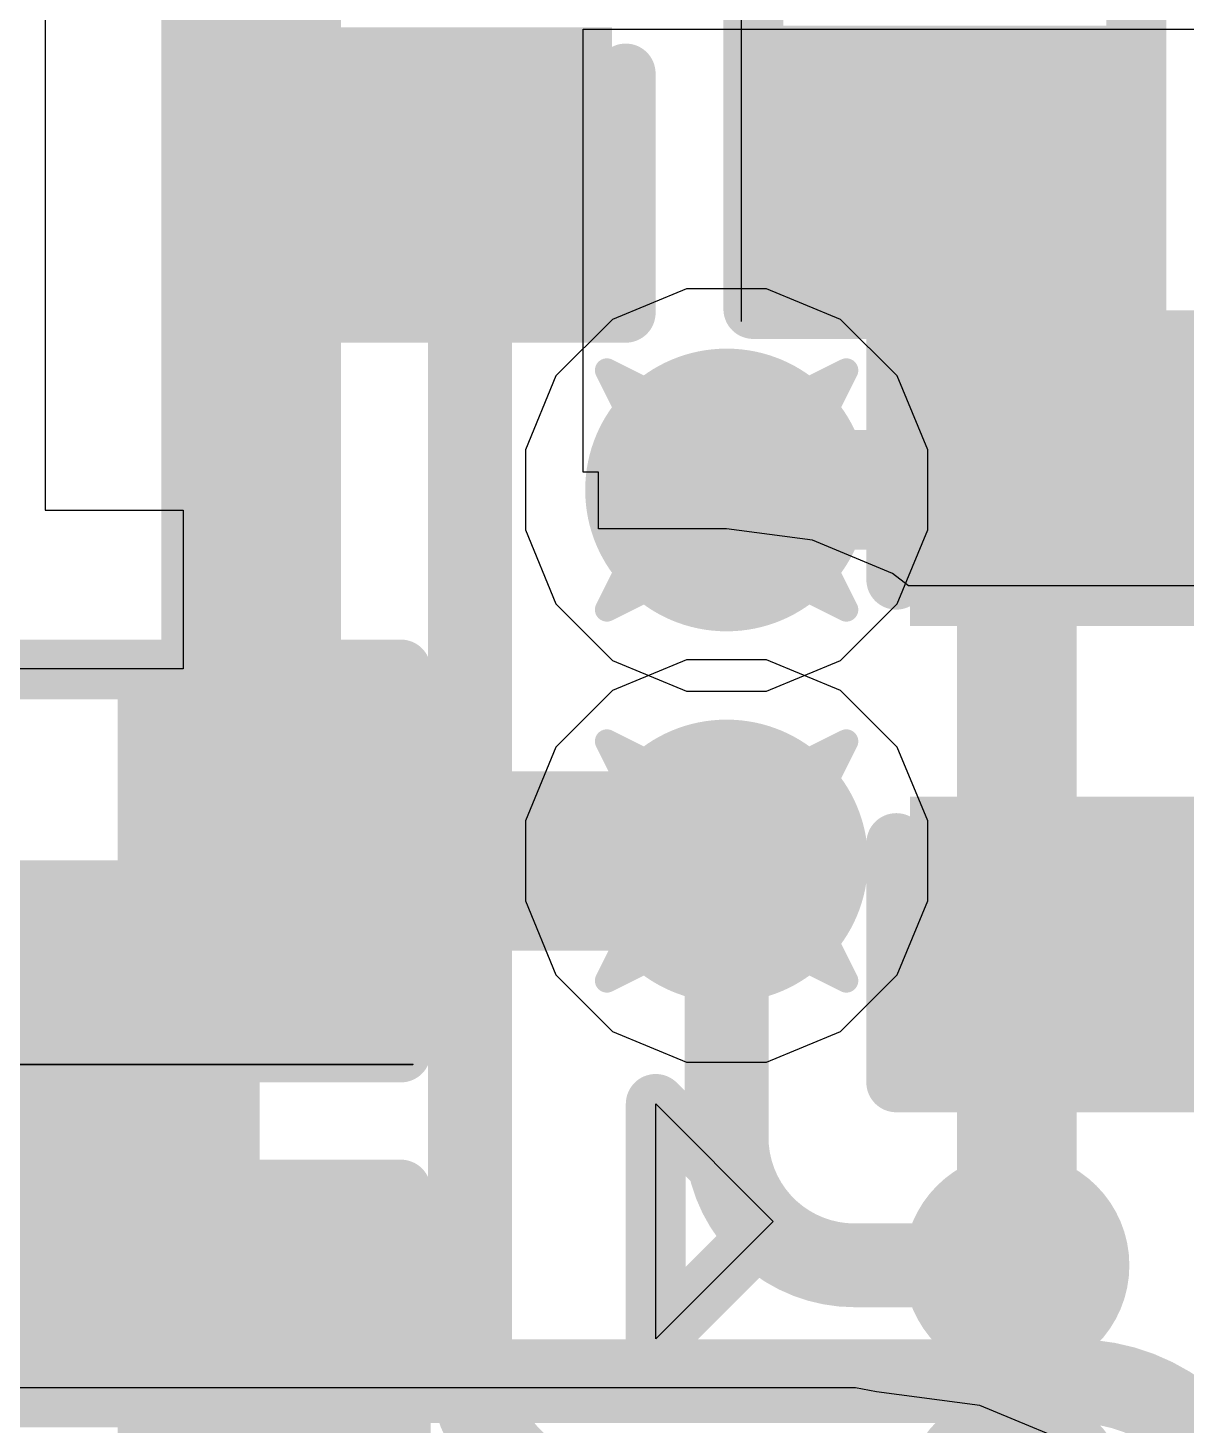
# Model space of a CAD drawing. Header units: inches. Extents: x -2 to 5376, y -4 to 5426.
# Drawn here: x 118.239 to 120.696, y 41.581 to 44.547 of the extents above; entities that cross this region are included whole.
import ezdxf

# ---------------------------------------------------------------- set-up
doc = ezdxf.new("R2010")
doc.units = ezdxf.units.IN
for name, color, linetype in [('Bottom Layer', 5, 'Continuous'), ('Bottom Overlay', 54, 'Continuous'), ('Bottom Paste', 16, 'Continuous'), ('Bottom Solder', 6, 'Continuous'), ('Drill Drawing', 1, 'Continuous'), ('Layer 1', 16, 'Continuous'), ('Layer 2', 76, 'Continuous'), ('Top Layer', 1, 'Continuous'), ('Top Overlay', 2, 'Continuous'), ('Top Paste', 8, 'Continuous'), ('Top Solder', 216, 'Continuous'), ('Via Holes', 16, 'Continuous')]:
    doc.layers.add(name, color=color, linetype=linetype)

# ---------------------------------------------------------------- blocks, each defined once
blk = doc.blocks.new('SMD3215_2P_131')
at = {"layer": 'Top Layer'}
blk.add_hatch(color=1, dxfattribs=at).paths.add_polyline_path([(-1.75, 0.9), (-0.75, 0.9), (-0.75, -0.9), (-1.75, -0.9)])
at = {"layer": 'Top Paste'}
blk.add_hatch(color=8, dxfattribs=at).paths.add_polyline_path([(-1.75, 0.9), (-0.75, 0.9), (-0.75, -0.9), (-1.75, -0.9)])
at = {"layer": 'Top Solder'}
blk.add_hatch(color=216, dxfattribs=at).paths.add_polyline_path([(-1.8516, 1.0016), (-0.6484, 1.0016), (-0.6484, -1.0016), (-1.8516, -1.0016)])
blk = doc.blocks.new('AQFN_73_EP_7_7__144')
at = {"layer": 'Top Layer'}
h = blk.add_hatch(color=1, dxfattribs=at)
edge = h.paths.add_edge_path()
edge.add_arc((-3.25, 2.75), 0.1375, 0, 360)
at = {"layer": 'Top Paste'}
h = blk.add_hatch(color=8, dxfattribs=at)
edge = h.paths.add_edge_path()
edge.add_arc((-3.25, 2.75), 0.1375, 0, 360)
at = {"layer": 'Top Solder'}
h = blk.add_hatch(color=216, dxfattribs=at)
edge = h.paths.add_edge_path()
edge.add_arc((-3.25, 2.75), 0.2391, 0, 360)
h = blk.add_hatch(color=216, dxfattribs=at)
edge = h.paths.add_edge_path()
edge.add_arc((-3.25, 2.25), 0.2391, 0, 360)
at = {"layer": 'Top Overlay'}
for points in [[(-3.5, 3.5, 0.127, 0.127, 0), (-1.95, 3.5, 0.127, 0.127, 0)], [(-3.5, 3.15, 0.127, 0.127, 0), (-3.5, 3.5, 0.127, 0.127, 0)], [(-4.0159, 3.0926, 0.127, 0.127, 0), (-3.7664, 2.8432, 0.127, 0.127, 0)], [(-4.0159, 2.5937, 0.127, 0.127, 0), (-4.0159, 3.0926, 0.127, 0.127, 0)], [(-4.0159, 2.5937, 0.127, 0.127, 0), (-3.7664, 2.8432, 0.127, 0.127, 0)]]:
    blk.add_lwpolyline(points, format="xyseb", dxfattribs=at)
for points in [[(-3.5318, 3.5, 0.0635, 0.0635, 1), (-3.4683, 3.5, 0.0635, 0.0635, 1)], [(-3.5318, 3.5, 0.0635, 0.0635, 1), (-3.4683, 3.5, 0.0635, 0.0635, 1)], [(-3.5318, 3.15, 0.0635, 0.0635, 1), (-3.4683, 3.15, 0.0635, 0.0635, 1)], [(-4.0476, 3.0926, 0.0635, 0.0635, 1), (-3.9841, 3.0926, 0.0635, 0.0635, 1)], [(-4.0476, 3.0926, 0.0635, 0.0635, 1), (-3.9841, 3.0926, 0.0635, 0.0635, 1)], [(-3.7982, 2.8432, 0.0635, 0.0635, 1), (-3.7347, 2.8432, 0.0635, 0.0635, 1)], [(-3.7982, 2.8432, 0.0635, 0.0635, 1), (-3.7347, 2.8432, 0.0635, 0.0635, 1)], [(-4.0476, 2.5937, 0.0635, 0.0635, 1), (-3.9841, 2.5937, 0.0635, 0.0635, 1)], [(-4.0476, 2.5937, 0.0635, 0.0635, 1), (-3.9841, 2.5937, 0.0635, 0.0635, 1)]]:
    blk.add_lwpolyline(points, format="xyseb", close=True, dxfattribs=at)
blk = doc.blocks.new('R___0402_B_174')
at = {"layer": 'Bottom Layer'}
for points in [[(-0.2413, 0.3175), (-0.2413, -0.3175), (-0.6985, -0.3175), (-0.6985, 0.3175)], [(0.6985, 0.3175), (0.6985, -0.3175), (0.2413, -0.3175), (0.2413, 0.3175)]]:
    blk.add_hatch(color=5, dxfattribs=at).paths.add_polyline_path(points)
at = {"layer": 'Bottom Paste'}
for points in [[(-0.2413, 0.3175), (-0.2413, -0.3175), (-0.6985, -0.3175), (-0.6985, 0.3175)], [(0.6985, 0.3175), (0.6985, -0.3175), (0.2413, -0.3175), (0.2413, 0.3175)]]:
    blk.add_hatch(color=16, dxfattribs=at).paths.add_polyline_path(points)
at = {"layer": 'Bottom Solder'}
for points in [[(-0.1863, 0.3725), (-0.1863, -0.3725), (-0.7535, -0.3725), (-0.7535, 0.3725)], [(0.7535, 0.3725), (0.7535, -0.3725), (0.1863, -0.3725), (0.1863, 0.3725)]]:
    blk.add_hatch(color=6, dxfattribs=at).paths.add_polyline_path(points)
at = {"layer": 'Bottom Overlay'}
for points in [[(-0.7874, 0.4064, 0.127, 0.127, 0), (-0.7874, -0.4064, 0.127, 0.127, 0)], [(0.7874, 0.4064, 0.127, 0.127, 0), (-0.7874, 0.4064, 0.127, 0.127, 0)], [(0.7874, 0.4064, 0.127, 0.127, 0), (0.7874, -0.4064, 0.127, 0.127, 0)], [(0.8128, 0.4318, 0.00323, 0.00323, 0), (-0.8128, 0.4318, 0.00323, 0.00323, 0)], [(0.7874, -0.4064, 0.127, 0.127, 0), (-0.7874, -0.4064, 0.127, 0.127, 0)]]:
    blk.add_lwpolyline(points, format="xyseb", dxfattribs=at)
for points in [[(-0.8191, 0.4064, 0.0635, 0.0635, 1), (-0.7556, 0.4064, 0.0635, 0.0635, 1)], [(-0.8191, 0.4064, 0.0635, 0.0635, 1), (-0.7556, 0.4064, 0.0635, 0.0635, 1)], [(0.7556, 0.4064, 0.0635, 0.0635, 1), (0.8191, 0.4064, 0.0635, 0.0635, 1)], [(0.7556, 0.4064, 0.0635, 0.0635, 1), (0.8191, 0.4064, 0.0635, 0.0635, 1)], [(-0.8136, 0.4318, 0.00161, 0.00161, 1), (-0.812, 0.4318, 0.00161, 0.00161, 1)], [(0.812, 0.4318, 0.00161, 0.00161, 1), (0.8136, 0.4318, 0.00161, 0.00161, 1)], [(-0.8191, -0.4064, 0.0635, 0.0635, 1), (-0.7556, -0.4064, 0.0635, 0.0635, 1)], [(-0.8191, -0.4064, 0.0635, 0.0635, 1), (-0.7556, -0.4064, 0.0635, 0.0635, 1)], [(0.7556, -0.4064, 0.0635, 0.0635, 1), (0.8191, -0.4064, 0.0635, 0.0635, 1)], [(0.7556, -0.4064, 0.0635, 0.0635, 1), (0.8191, -0.4064, 0.0635, 0.0635, 1)]]:
    blk.add_lwpolyline(points, format="xyseb", close=True, dxfattribs=at)
blk = doc.blocks.new('R___0402_B_184')
at = {"layer": 'Bottom Layer'}
for points in [[(-0.2413, 0.3175), (-0.2413, -0.3175), (-0.6985, -0.3175), (-0.6985, 0.3175)], [(0.6985, 0.3175), (0.6985, -0.3175), (0.2413, -0.3175), (0.2413, 0.3175)]]:
    blk.add_hatch(color=5, dxfattribs=at).paths.add_polyline_path(points)
at = {"layer": 'Bottom Paste'}
for points in [[(-0.2413, 0.3175), (-0.2413, -0.3175), (-0.6985, -0.3175), (-0.6985, 0.3175)], [(0.6985, 0.3175), (0.6985, -0.3175), (0.2413, -0.3175), (0.2413, 0.3175)]]:
    blk.add_hatch(color=16, dxfattribs=at).paths.add_polyline_path(points)
at = {"layer": 'Bottom Solder'}
for points in [[(-0.1863, 0.3725), (-0.1863, -0.3725), (-0.7535, -0.3725), (-0.7535, 0.3725)], [(0.7535, 0.3725), (0.7535, -0.3725), (0.1863, -0.3725), (0.1863, 0.3725)]]:
    blk.add_hatch(color=6, dxfattribs=at).paths.add_polyline_path(points)
at = {"layer": 'Bottom Overlay'}
for points in [[(0.7874, 0.4064, 0.127, 0.127, 0), (-0.7874, 0.4064, 0.127, 0.127, 0)], [(-0.7874, 0.4064, 0.127, 0.127, 0), (-0.7874, -0.4064, 0.127, 0.127, 0)], [(0.7874, 0.4064, 0.127, 0.127, 0), (0.7874, -0.4064, 0.127, 0.127, 0)], [(0.8128, 0.4318, 0.00323, 0.00323, 0), (-0.8128, 0.4318, 0.00323, 0.00323, 0)], [(0.7874, -0.4064, 0.127, 0.127, 0), (-0.7874, -0.4064, 0.127, 0.127, 0)]]:
    blk.add_lwpolyline(points, format="xyseb", dxfattribs=at)
for points in [[(-0.8191, 0.4064, 0.0635, 0.0635, 1), (-0.7556, 0.4064, 0.0635, 0.0635, 1)], [(-0.8191, 0.4064, 0.0635, 0.0635, 1), (-0.7556, 0.4064, 0.0635, 0.0635, 1)], [(0.7556, 0.4064, 0.0635, 0.0635, 1), (0.8191, 0.4064, 0.0635, 0.0635, 1)], [(0.7556, 0.4064, 0.0635, 0.0635, 1), (0.8191, 0.4064, 0.0635, 0.0635, 1)], [(-0.8136, 0.4318, 0.00161, 0.00161, 1), (-0.812, 0.4318, 0.00161, 0.00161, 1)], [(0.812, 0.4318, 0.00161, 0.00161, 1), (0.8136, 0.4318, 0.00161, 0.00161, 1)], [(-0.8191, -0.4064, 0.0635, 0.0635, 1), (-0.7556, -0.4064, 0.0635, 0.0635, 1)], [(-0.8191, -0.4064, 0.0635, 0.0635, 1), (-0.7556, -0.4064, 0.0635, 0.0635, 1)], [(0.7556, -0.4064, 0.0635, 0.0635, 1), (0.8191, -0.4064, 0.0635, 0.0635, 1)], [(0.7556, -0.4064, 0.0635, 0.0635, 1), (0.8191, -0.4064, 0.0635, 0.0635, 1)]]:
    blk.add_lwpolyline(points, format="xyseb", close=True, dxfattribs=at)
blk = doc.blocks.new('R___0402_186')
at = {"layer": 'Top Layer'}
for points in [[(-0.6985, -0.3175), (-0.6985, 0.3175), (-0.2413, 0.3175), (-0.2413, -0.3175)], [(0.2413, -0.3175), (0.2413, 0.3175), (0.6985, 0.3175), (0.6985, -0.3175)]]:
    blk.add_hatch(color=1, dxfattribs=at).paths.add_polyline_path(points)
at = {"layer": 'Top Paste'}
for points in [[(-0.6985, -0.3175), (-0.6985, 0.3175), (-0.2413, 0.3175), (-0.2413, -0.3175)], [(0.2413, -0.3175), (0.2413, 0.3175), (0.6985, 0.3175), (0.6985, -0.3175)]]:
    blk.add_hatch(color=8, dxfattribs=at).paths.add_polyline_path(points)
at = {"layer": 'Top Solder'}
for points in [[(-0.7535, -0.3725), (-0.7535, 0.3725), (-0.1863, 0.3725), (-0.1863, -0.3725)], [(0.1863, -0.3725), (0.1863, 0.3725), (0.7535, 0.3725), (0.7535, -0.3725)]]:
    blk.add_hatch(color=216, dxfattribs=at).paths.add_polyline_path(points)
at = {"layer": 'Top Overlay'}
for points in [[(-0.7874, -0.4064, 0.127, 0.127, 0), (-0.7874, 0.4064, 0.127, 0.127, 0)], [(0.7874, 0.4064, 0.127, 0.127, 0), (-0.7874, 0.4064, 0.127, 0.127, 0)], [(0.7874, -0.4064, 0.127, 0.127, 0), (0.7874, 0.4064, 0.127, 0.127, 0)], [(0.7874, -0.4064, 0.127, 0.127, 0), (-0.7874, -0.4064, 0.127, 0.127, 0)], [(0.8128, -0.4318, 0.00323, 0.00323, 0), (-0.8128, -0.4318, 0.00323, 0.00323, 0)]]:
    blk.add_lwpolyline(points, format="xyseb", dxfattribs=at)
for points in [[(-0.8191, 0.4064, 0.0635, 0.0635, 1), (-0.7556, 0.4064, 0.0635, 0.0635, 1)], [(-0.8191, 0.4064, 0.0635, 0.0635, 1), (-0.7556, 0.4064, 0.0635, 0.0635, 1)], [(0.7556, 0.4064, 0.0635, 0.0635, 1), (0.8191, 0.4064, 0.0635, 0.0635, 1)], [(0.7556, 0.4064, 0.0635, 0.0635, 1), (0.8191, 0.4064, 0.0635, 0.0635, 1)], [(-0.8191, -0.4064, 0.0635, 0.0635, 1), (-0.7556, -0.4064, 0.0635, 0.0635, 1)], [(-0.8191, -0.4064, 0.0635, 0.0635, 1), (-0.7556, -0.4064, 0.0635, 0.0635, 1)], [(0.7556, -0.4064, 0.0635, 0.0635, 1), (0.8191, -0.4064, 0.0635, 0.0635, 1)], [(0.7556, -0.4064, 0.0635, 0.0635, 1), (0.8191, -0.4064, 0.0635, 0.0635, 1)], [(-0.8136, -0.4318, 0.00161, 0.00161, 1), (-0.812, -0.4318, 0.00161, 0.00161, 1)], [(0.812, -0.4318, 0.00161, 0.00161, 1), (0.8136, -0.4318, 0.00161, 0.00161, 1)]]:
    blk.add_lwpolyline(points, format="xyseb", close=True, dxfattribs=at)
blk = doc.blocks.new('C___0402_305')
at = {"layer": 'Top Layer'}
for points in [[(-0.6985, -0.3175), (-0.6985, 0.3175), (-0.2413, 0.3175), (-0.2413, -0.3175)], [(0.2413, -0.3175), (0.2413, 0.3175), (0.6985, 0.3175), (0.6985, -0.3175)]]:
    blk.add_hatch(color=1, dxfattribs=at).paths.add_polyline_path(points)
at = {"layer": 'Top Paste'}
for points in [[(-0.6985, -0.3175), (-0.6985, 0.3175), (-0.2413, 0.3175), (-0.2413, -0.3175)], [(0.2413, -0.3175), (0.2413, 0.3175), (0.6985, 0.3175), (0.6985, -0.3175)]]:
    blk.add_hatch(color=8, dxfattribs=at).paths.add_polyline_path(points)
at = {"layer": 'Top Solder'}
for points in [[(-0.7585, -0.3775), (-0.7585, 0.3775), (-0.1813, 0.3775), (-0.1813, -0.3775)], [(0.1813, -0.3775), (0.1813, 0.3775), (0.7585, 0.3775), (0.7585, -0.3775)]]:
    blk.add_hatch(color=216, dxfattribs=at).paths.add_polyline_path(points)
at = {"layer": 'Top Overlay'}
for points in [[(-0.7874, 0.4064, 0.127, 0.127, 0), (-0.2794, 0.4064, 0.127, 0.127, 0)], [(-0.7874, -0.4064, 0.127, 0.127, 0), (-0.7874, 0.4064, 0.127, 0.127, 0)], [(0.7874, 0.4064, 0.127, 0.127, 0), (0.2794, 0.4064, 0.127, 0.127, 0)], [(0.7874, -0.4064, 0.127, 0.127, 0), (0.7874, 0.4064, 0.127, 0.127, 0)], [(-0.2794, -0.4064, 0.127, 0.127, 0), (-0.7874, -0.4064, 0.127, 0.127, 0)], [(0.7874, -0.4064, 0.127, 0.127, 0), (0.2794, -0.4064, 0.127, 0.127, 0)]]:
    blk.add_lwpolyline(points, format="xyseb", dxfattribs=at)
for points in [[(-0.8191, 0.4064, 0.0635, 0.0635, 1), (-0.7556, 0.4064, 0.0635, 0.0635, 1)], [(-0.8191, 0.4064, 0.0635, 0.0635, 1), (-0.7556, 0.4064, 0.0635, 0.0635, 1)], [(-0.3112, 0.4064, 0.0635, 0.0635, 1), (-0.2477, 0.4064, 0.0635, 0.0635, 1)], [(0.2477, 0.4064, 0.0635, 0.0635, 1), (0.3111, 0.4064, 0.0635, 0.0635, 1)], [(0.7556, 0.4064, 0.0635, 0.0635, 1), (0.8191, 0.4064, 0.0635, 0.0635, 1)], [(0.7556, 0.4064, 0.0635, 0.0635, 1), (0.8191, 0.4064, 0.0635, 0.0635, 1)], [(-0.8191, -0.4064, 0.0635, 0.0635, 1), (-0.7556, -0.4064, 0.0635, 0.0635, 1)], [(-0.8191, -0.4064, 0.0635, 0.0635, 1), (-0.7556, -0.4064, 0.0635, 0.0635, 1)], [(-0.3112, -0.4064, 0.0635, 0.0635, 1), (-0.2477, -0.4064, 0.0635, 0.0635, 1)], [(0.2477, -0.4064, 0.0635, 0.0635, 1), (0.3111, -0.4064, 0.0635, 0.0635, 1)], [(0.7556, -0.4064, 0.0635, 0.0635, 1), (0.8191, -0.4064, 0.0635, 0.0635, 1)], [(0.7556, -0.4064, 0.0635, 0.0635, 1), (0.8191, -0.4064, 0.0635, 0.0635, 1)]]:
    blk.add_lwpolyline(points, format="xyseb", close=True, dxfattribs=at)
blk = doc.blocks.new('C___0402_B_312')
at = {"layer": 'Bottom Layer'}
for points in [[(-0.2413, 0.3175), (-0.2413, -0.3175), (-0.6985, -0.3175), (-0.6985, 0.3175)], [(0.6985, 0.3175), (0.6985, -0.3175), (0.2413, -0.3175), (0.2413, 0.3175)]]:
    blk.add_hatch(color=5, dxfattribs=at).paths.add_polyline_path(points)
at = {"layer": 'Bottom Paste'}
for points in [[(-0.2413, 0.3175), (-0.2413, -0.3175), (-0.6985, -0.3175), (-0.6985, 0.3175)], [(0.6985, 0.3175), (0.6985, -0.3175), (0.2413, -0.3175), (0.2413, 0.3175)]]:
    blk.add_hatch(color=16, dxfattribs=at).paths.add_polyline_path(points)
at = {"layer": 'Bottom Solder'}
for points in [[(-0.1813, 0.3775), (-0.1813, -0.3775), (-0.7585, -0.3775), (-0.7585, 0.3775)], [(0.7585, 0.3775), (0.7585, -0.3775), (0.1813, -0.3775), (0.1813, 0.3775)]]:
    blk.add_hatch(color=6, dxfattribs=at).paths.add_polyline_path(points)
at = {"layer": 'Bottom Overlay'}
for points in [[(-0.2794, 0.4064, 0.127, 0.127, 0), (-0.7874, 0.4064, 0.127, 0.127, 0)], [(-0.7874, -0.4064, 0.127, 0.127, 0), (-0.7874, 0.4064, 0.127, 0.127, 0)], [(0.7874, 0.4064, 0.127, 0.127, 0), (0.2794, 0.4064, 0.127, 0.127, 0)], [(0.7874, -0.4064, 0.127, 0.127, 0), (0.7874, 0.4064, 0.127, 0.127, 0)], [(-0.2794, -0.4064, 0.127, 0.127, 0), (-0.7874, -0.4064, 0.127, 0.127, 0)], [(0.7874, -0.4064, 0.127, 0.127, 0), (0.2794, -0.4064, 0.127, 0.127, 0)]]:
    blk.add_lwpolyline(points, format="xyseb", dxfattribs=at)
for points in [[(-0.8191, 0.4064, 0.0635, 0.0635, 1), (-0.7556, 0.4064, 0.0635, 0.0635, 1)], [(-0.8191, 0.4064, 0.0635, 0.0635, 1), (-0.7556, 0.4064, 0.0635, 0.0635, 1)], [(-0.3111, 0.4064, 0.0635, 0.0635, 1), (-0.2477, 0.4064, 0.0635, 0.0635, 1)], [(0.2477, 0.4064, 0.0635, 0.0635, 1), (0.3111, 0.4064, 0.0635, 0.0635, 1)], [(0.7556, 0.4064, 0.0635, 0.0635, 1), (0.8191, 0.4064, 0.0635, 0.0635, 1)], [(0.7556, 0.4064, 0.0635, 0.0635, 1), (0.8191, 0.4064, 0.0635, 0.0635, 1)], [(-0.8191, -0.4064, 0.0635, 0.0635, 1), (-0.7556, -0.4064, 0.0635, 0.0635, 1)], [(-0.8191, -0.4064, 0.0635, 0.0635, 1), (-0.7556, -0.4064, 0.0635, 0.0635, 1)], [(-0.3111, -0.4064, 0.0635, 0.0635, 1), (-0.2477, -0.4064, 0.0635, 0.0635, 1)], [(0.2477, -0.4064, 0.0635, 0.0635, 1), (0.3111, -0.4064, 0.0635, 0.0635, 1)], [(0.7556, -0.4064, 0.0635, 0.0635, 1), (0.8191, -0.4064, 0.0635, 0.0635, 1)], [(0.7556, -0.4064, 0.0635, 0.0635, 1), (0.8191, -0.4064, 0.0635, 0.0635, 1)]]:
    blk.add_lwpolyline(points, format="xyseb", close=True, dxfattribs=at)

msp = doc.modelspace()

# ---------------------------------------------------------------- hatches: boundary and pattern name
at = {"layer": 'Bottom Layer'}
h = msp.add_hatch(color=5, dxfattribs=at)
edge = h.paths.add_edge_path()
edge.add_arc((119.7211, 43.566), 0.3, 0, 360)
h = msp.add_hatch(color=5, dxfattribs=at)
edge = h.paths.add_edge_path()
edge.add_arc((119.7211, 42.7786), 0.3, 0, 360)
at = {"layer": 'Layer 1'}
h = msp.add_hatch(color=16, dxfattribs=at)
edge = h.paths.add_edge_path()
edge.add_arc((119.7211, 43.566), 0.3, 0, 360)
h = msp.add_hatch(color=16, dxfattribs=at)
edge = h.paths.add_edge_path()
edge.add_arc((119.7211, 42.7786), 0.3, 0, 360)
at = {"layer": 'Layer 2'}
h = msp.add_hatch(color=76, dxfattribs=at)
edge = h.paths.add_edge_path()
edge.add_arc((119.7211, 43.566), 0.3, 0, 360)
h = msp.add_hatch(color=76, dxfattribs=at)
edge = h.paths.add_edge_path()
edge.add_arc((119.7211, 42.7786), 0.3, 0, 360)
at = {"layer": 'Top Layer'}
h = msp.add_hatch(color=1, dxfattribs=at)
edge = h.paths.add_edge_path()
edge.add_arc((119.7211, 43.566), 0.3, 0, 360)
h = msp.add_hatch(color=1, dxfattribs=at)
edge = h.paths.add_edge_path()
edge.add_arc((119.7211, 42.7786), 0.3, 0, 360)
at = {"layer": 'Via Holes'}
h = msp.add_hatch(color=7, dxfattribs=at)
edge = h.paths.add_edge_path()
edge.add_arc((119.7211, 43.566), 0.15, 0, 360)
h = msp.add_hatch(color=7, dxfattribs=at)
edge = h.paths.add_edge_path()
edge.add_arc((119.7211, 42.7786), 0.15, 0, 360)

# ---------------------------------------------------------------- linework, layer by layer
at = {"layer": 'Bottom Layer'}
for p, q in [((119.417, 43.6041), (119.417, 44.5437)), ((119.417, 44.5437), (126.3032, 44.5437)), ((119.4491, 43.6041), (119.417, 43.6041)), ((119.4491, 43.4832), (119.4491, 43.6041)), ((119.7211, 43.4832), (119.4491, 43.4832)), ((119.9034, 43.4592), (119.7211, 43.4832)), ((120.0734, 43.3888), (119.9034, 43.4592)), ((120.1072, 43.3628), (120.0734, 43.3888)), ((121.313, 43.3628), (120.1072, 43.3628))]:
    msp.add_line(p, q, dxfattribs=at)
for points in [[(118.7125, 42.7786, 0.381, 0.381, 0), (118.7125, 44.74, 0.381, 0.381, 0)], [(119.7211, 43.566, 0.254, 0.254, 0), (120.4875, 43.566, 0.254, 0.254, 0)], [(120.4875, 43.5483, 0.254, 0.254, 0), (120.4875, 43.566, 0.254, 0.254, 0)], [(120.4875, 43.5483, 0.254, 0.254, 0), (121.5796, 43.5483, 0.254, 0.254, 0)], [(118.7125, 42.7786, 0.381, 0.381, 0), (119.7211, 42.7786, 0.381, 0.381, 0)], [(120.4875, 42.6262, 0.254, 0.254, 0), (121.5866, 42.6262, 0.254, 0.254, 0)], [(118.7125, 41.6748, 0.1778, 0.1778, 0), (120.4598, 41.6748, 0.1778, 0.1778, 0)], [(120.4598, 41.6748, 0.1778, 0.1778, -0.414214), (120.8366, 41.298, 0.1778, 0.1778, 0)]]:
    msp.add_lwpolyline(points, format="xyseb", dxfattribs=at)
for points in [[(119.6576, 43.566, 0.127, 0.127, 1), (119.7846, 43.566, 0.127, 0.127, 1)], [(120.424, 43.566, 0.127, 0.127, 1), (120.551, 43.566, 0.127, 0.127, 1)], [(120.424, 43.566, 0.127, 0.127, 1), (120.551, 43.566, 0.127, 0.127, 1)], [(120.424, 43.5483, 0.127, 0.127, 1), (120.551, 43.5483, 0.127, 0.127, 1)], [(120.424, 43.5483, 0.127, 0.127, 1), (120.551, 43.5483, 0.127, 0.127, 1)], [(118.6172, 42.7786, 0.1905, 0.1905, 1), (118.8077, 42.7786, 0.1905, 0.1905, 1)], [(118.6172, 42.7786, 0.1905, 0.1905, 1), (118.8077, 42.7786, 0.1905, 0.1905, 1)], [(119.6258, 42.7786, 0.1905, 0.1905, 1), (119.8163, 42.7786, 0.1905, 0.1905, 1)], [(120.424, 42.6262, 0.127, 0.127, 1), (120.551, 42.6262, 0.127, 0.127, 1)], [(118.668, 41.6748, 0.0889, 0.0889, 1), (118.7569, 41.6748, 0.0889, 0.0889, 1)], [(120.4153, 41.6748, 0.0889, 0.0889, 1), (120.5042, 41.6748, 0.0889, 0.0889, 1)], [(120.4153, 41.6748, 0.0889, 0.0889, 1), (120.5042, 41.6748, 0.0889, 0.0889, 1)]]:
    msp.add_lwpolyline(points, format="xyseb", close=True, dxfattribs=at)
at = {"layer": 'Drill Drawing'}
for points in [[(119.4671, 43.82, 0.0508, 0.0508, 0), (119.7211, 43.693, 0.0508, 0.0508, 0)], [(119.4671, 43.82, 0.0508, 0.0508, 0), (119.5941, 43.566, 0.0508, 0.0508, 0)], [(119.7211, 43.693, 0.0508, 0.0508, 0), (119.9751, 43.82, 0.0508, 0.0508, 0)], [(119.8481, 43.566, 0.0508, 0.0508, 0), (119.9751, 43.82, 0.0508, 0.0508, 0)], [(119.5687, 43.7184, 0.0508, 0.0508, 0), (119.7211, 43.6422, 0.0508, 0.0508, 0)], [(119.5687, 43.7184, 0.0508, 0.0508, 0), (119.6449, 43.566, 0.0508, 0.0508, 0)], [(119.7211, 43.6422, 0.0508, 0.0508, 0), (119.8735, 43.7184, 0.0508, 0.0508, 0)], [(119.7973, 43.566, 0.0508, 0.0508, 0), (119.8735, 43.7184, 0.0508, 0.0508, 0)], [(119.4671, 43.312, 0.0508, 0.0508, 0), (119.5941, 43.566, 0.0508, 0.0508, 0)], [(119.5687, 43.4136, 0.0508, 0.0508, 0), (119.6449, 43.566, 0.0508, 0.0508, 0)], [(119.7973, 43.566, 0.0508, 0.0508, 0), (119.8735, 43.4136, 0.0508, 0.0508, 0)], [(119.8481, 43.566, 0.0508, 0.0508, 0), (119.9751, 43.312, 0.0508, 0.0508, 0)], [(119.5687, 43.4136, 0.0508, 0.0508, 0), (119.7211, 43.4898, 0.0508, 0.0508, 0)], [(119.7211, 43.4898, 0.0508, 0.0508, 0), (119.8735, 43.4136, 0.0508, 0.0508, 0)], [(119.4671, 43.312, 0.0508, 0.0508, 0), (119.7211, 43.439, 0.0508, 0.0508, 0)], [(119.7211, 43.439, 0.0508, 0.0508, 0), (119.9751, 43.312, 0.0508, 0.0508, 0)], [(119.4671, 43.0326, 0.0508, 0.0508, 0), (119.7211, 42.9056, 0.0508, 0.0508, 0)], [(119.4671, 43.0326, 0.0508, 0.0508, 0), (119.5941, 42.7786, 0.0508, 0.0508, 0)], [(119.7211, 42.9056, 0.0508, 0.0508, 0), (119.9751, 43.0326, 0.0508, 0.0508, 0)], [(119.8481, 42.7786, 0.0508, 0.0508, 0), (119.9751, 43.0326, 0.0508, 0.0508, 0)], [(119.5687, 42.931, 0.0508, 0.0508, 0), (119.7211, 42.8548, 0.0508, 0.0508, 0)], [(119.5687, 42.931, 0.0508, 0.0508, 0), (119.6449, 42.7786, 0.0508, 0.0508, 0)], [(119.7211, 42.8548, 0.0508, 0.0508, 0), (119.8735, 42.931, 0.0508, 0.0508, 0)], [(119.7973, 42.7786, 0.0508, 0.0508, 0), (119.8735, 42.931, 0.0508, 0.0508, 0)], [(119.4671, 42.5246, 0.0508, 0.0508, 0), (119.5941, 42.7786, 0.0508, 0.0508, 0)], [(119.5687, 42.6262, 0.0508, 0.0508, 0), (119.6449, 42.7786, 0.0508, 0.0508, 0)], [(119.7973, 42.7786, 0.0508, 0.0508, 0), (119.8735, 42.6262, 0.0508, 0.0508, 0)], [(119.8481, 42.7786, 0.0508, 0.0508, 0), (119.9751, 42.5246, 0.0508, 0.0508, 0)], [(119.5687, 42.6262, 0.0508, 0.0508, 0), (119.7211, 42.7024, 0.0508, 0.0508, 0)], [(119.7211, 42.7024, 0.0508, 0.0508, 0), (119.8735, 42.6262, 0.0508, 0.0508, 0)], [(119.4671, 42.5246, 0.0508, 0.0508, 0), (119.7211, 42.6516, 0.0508, 0.0508, 0)], [(119.7211, 42.6516, 0.0508, 0.0508, 0), (119.9751, 42.5246, 0.0508, 0.0508, 0)]]:
    msp.add_lwpolyline(points, format="xyseb", dxfattribs=at)
for points in [[(119.4544, 43.82, 0.0254, 0.0254, 1), (119.4798, 43.82, 0.0254, 0.0254, 1)], [(119.4544, 43.82, 0.0254, 0.0254, 1), (119.4798, 43.82, 0.0254, 0.0254, 1)], [(119.9624, 43.82, 0.0254, 0.0254, 1), (119.9878, 43.82, 0.0254, 0.0254, 1)], [(119.9624, 43.82, 0.0254, 0.0254, 1), (119.9878, 43.82, 0.0254, 0.0254, 1)], [(119.556, 43.7184, 0.0254, 0.0254, 1), (119.5814, 43.7184, 0.0254, 0.0254, 1)], [(119.556, 43.7184, 0.0254, 0.0254, 1), (119.5814, 43.7184, 0.0254, 0.0254, 1)], [(119.8608, 43.7184, 0.0254, 0.0254, 1), (119.8862, 43.7184, 0.0254, 0.0254, 1)], [(119.8608, 43.7184, 0.0254, 0.0254, 1), (119.8862, 43.7184, 0.0254, 0.0254, 1)], [(119.7084, 43.693, 0.0254, 0.0254, 1), (119.7338, 43.693, 0.0254, 0.0254, 1)], [(119.7084, 43.693, 0.0254, 0.0254, 1), (119.7338, 43.693, 0.0254, 0.0254, 1)], [(119.7084, 43.6422, 0.0254, 0.0254, 1), (119.7338, 43.6422, 0.0254, 0.0254, 1)], [(119.7084, 43.6422, 0.0254, 0.0254, 1), (119.7338, 43.6422, 0.0254, 0.0254, 1)], [(119.5814, 43.566, 0.0254, 0.0254, 1), (119.6068, 43.566, 0.0254, 0.0254, 1)], [(119.5814, 43.566, 0.0254, 0.0254, 1), (119.6068, 43.566, 0.0254, 0.0254, 1)], [(119.6322, 43.566, 0.0254, 0.0254, 1), (119.6576, 43.566, 0.0254, 0.0254, 1)], [(119.6322, 43.566, 0.0254, 0.0254, 1), (119.6576, 43.566, 0.0254, 0.0254, 1)], [(119.7846, 43.566, 0.0254, 0.0254, 1), (119.81, 43.566, 0.0254, 0.0254, 1)], [(119.7846, 43.566, 0.0254, 0.0254, 1), (119.81, 43.566, 0.0254, 0.0254, 1)], [(119.8354, 43.566, 0.0254, 0.0254, 1), (119.8608, 43.566, 0.0254, 0.0254, 1)], [(119.8354, 43.566, 0.0254, 0.0254, 1), (119.8608, 43.566, 0.0254, 0.0254, 1)], [(119.7084, 43.4898, 0.0254, 0.0254, 1), (119.7338, 43.4898, 0.0254, 0.0254, 1)], [(119.7084, 43.4898, 0.0254, 0.0254, 1), (119.7338, 43.4898, 0.0254, 0.0254, 1)], [(119.7084, 43.439, 0.0254, 0.0254, 1), (119.7338, 43.439, 0.0254, 0.0254, 1)], [(119.7084, 43.439, 0.0254, 0.0254, 1), (119.7338, 43.439, 0.0254, 0.0254, 1)], [(119.556, 43.4136, 0.0254, 0.0254, 1), (119.5814, 43.4136, 0.0254, 0.0254, 1)], [(119.556, 43.4136, 0.0254, 0.0254, 1), (119.5814, 43.4136, 0.0254, 0.0254, 1)], [(119.8608, 43.4136, 0.0254, 0.0254, 1), (119.8862, 43.4136, 0.0254, 0.0254, 1)], [(119.8608, 43.4136, 0.0254, 0.0254, 1), (119.8862, 43.4136, 0.0254, 0.0254, 1)], [(119.4544, 43.312, 0.0254, 0.0254, 1), (119.4798, 43.312, 0.0254, 0.0254, 1)], [(119.4544, 43.312, 0.0254, 0.0254, 1), (119.4798, 43.312, 0.0254, 0.0254, 1)], [(119.9624, 43.312, 0.0254, 0.0254, 1), (119.9878, 43.312, 0.0254, 0.0254, 1)], [(119.9624, 43.312, 0.0254, 0.0254, 1), (119.9878, 43.312, 0.0254, 0.0254, 1)], [(119.4544, 43.0326, 0.0254, 0.0254, 1), (119.4798, 43.0326, 0.0254, 0.0254, 1)], [(119.4544, 43.0326, 0.0254, 0.0254, 1), (119.4798, 43.0326, 0.0254, 0.0254, 1)], [(119.9624, 43.0326, 0.0254, 0.0254, 1), (119.9878, 43.0326, 0.0254, 0.0254, 1)], [(119.9624, 43.0326, 0.0254, 0.0254, 1), (119.9878, 43.0326, 0.0254, 0.0254, 1)], [(119.556, 42.931, 0.0254, 0.0254, 1), (119.5814, 42.931, 0.0254, 0.0254, 1)], [(119.556, 42.931, 0.0254, 0.0254, 1), (119.5814, 42.931, 0.0254, 0.0254, 1)], [(119.8608, 42.931, 0.0254, 0.0254, 1), (119.8862, 42.931, 0.0254, 0.0254, 1)], [(119.8608, 42.931, 0.0254, 0.0254, 1), (119.8862, 42.931, 0.0254, 0.0254, 1)], [(119.7084, 42.9056, 0.0254, 0.0254, 1), (119.7338, 42.9056, 0.0254, 0.0254, 1)], [(119.7084, 42.9056, 0.0254, 0.0254, 1), (119.7338, 42.9056, 0.0254, 0.0254, 1)], [(119.7084, 42.8548, 0.0254, 0.0254, 1), (119.7338, 42.8548, 0.0254, 0.0254, 1)], [(119.7084, 42.8548, 0.0254, 0.0254, 1), (119.7338, 42.8548, 0.0254, 0.0254, 1)], [(119.5814, 42.7786, 0.0254, 0.0254, 1), (119.6068, 42.7786, 0.0254, 0.0254, 1)], [(119.5814, 42.7786, 0.0254, 0.0254, 1), (119.6068, 42.7786, 0.0254, 0.0254, 1)], [(119.6322, 42.7786, 0.0254, 0.0254, 1), (119.6576, 42.7786, 0.0254, 0.0254, 1)], [(119.6322, 42.7786, 0.0254, 0.0254, 1), (119.6576, 42.7786, 0.0254, 0.0254, 1)], [(119.7846, 42.7786, 0.0254, 0.0254, 1), (119.81, 42.7786, 0.0254, 0.0254, 1)], [(119.7846, 42.7786, 0.0254, 0.0254, 1), (119.81, 42.7786, 0.0254, 0.0254, 1)], [(119.8354, 42.7786, 0.0254, 0.0254, 1), (119.8608, 42.7786, 0.0254, 0.0254, 1)], [(119.8354, 42.7786, 0.0254, 0.0254, 1), (119.8608, 42.7786, 0.0254, 0.0254, 1)], [(119.7084, 42.7024, 0.0254, 0.0254, 1), (119.7338, 42.7024, 0.0254, 0.0254, 1)], [(119.7084, 42.7024, 0.0254, 0.0254, 1), (119.7338, 42.7024, 0.0254, 0.0254, 1)], [(119.7084, 42.6516, 0.0254, 0.0254, 1), (119.7338, 42.6516, 0.0254, 0.0254, 1)], [(119.7084, 42.6516, 0.0254, 0.0254, 1), (119.7338, 42.6516, 0.0254, 0.0254, 1)], [(119.556, 42.6262, 0.0254, 0.0254, 1), (119.5814, 42.6262, 0.0254, 0.0254, 1)], [(119.556, 42.6262, 0.0254, 0.0254, 1), (119.5814, 42.6262, 0.0254, 0.0254, 1)], [(119.8608, 42.6262, 0.0254, 0.0254, 1), (119.8862, 42.6262, 0.0254, 0.0254, 1)], [(119.8608, 42.6262, 0.0254, 0.0254, 1), (119.8862, 42.6262, 0.0254, 0.0254, 1)], [(119.4544, 42.5246, 0.0254, 0.0254, 1), (119.4798, 42.5246, 0.0254, 0.0254, 1)], [(119.4544, 42.5246, 0.0254, 0.0254, 1), (119.4798, 42.5246, 0.0254, 0.0254, 1)], [(119.9624, 42.5246, 0.0254, 0.0254, 1), (119.9878, 42.5246, 0.0254, 0.0254, 1)], [(119.9624, 42.5246, 0.0254, 0.0254, 1), (119.9878, 42.5246, 0.0254, 0.0254, 1)]]:
    msp.add_lwpolyline(points, format="xyseb", close=True, dxfattribs=at)
at = {"layer": 'Layer 1'}
for p, q in [((119.6362, 43.2056), (119.4792, 43.1406)), ((119.806, 43.2056), (119.6362, 43.2056)), ((119.963, 43.1406), (119.806, 43.2056)), ((119.4792, 43.1406), (119.3591, 43.0205)), ((120.0831, 43.0205), (119.963, 43.1406)), ((119.3591, 43.0205), (119.2941, 42.8636)), ((120.1481, 42.8636), (120.0831, 43.0205)), ((119.2941, 42.8636), (119.2941, 42.6937)), ((120.1481, 42.6937), (120.1481, 42.8636)), ((119.2941, 42.6937), (119.3591, 42.5368)), ((120.0831, 42.5368), (120.1481, 42.6937)), ((119.3591, 42.5368), (119.4792, 42.4166)), ((119.963, 42.4166), (120.0831, 42.5368)), ((119.4792, 42.4166), (119.6362, 42.3516)), ((119.806, 42.3516), (119.963, 42.4166)), ((119.6362, 42.3516), (119.806, 42.3516))]:
    msp.add_line(p, q, dxfattribs=at)
at = {"layer": 'Layer 2'}
for p, q in [((119.6362, 43.993), (119.4792, 43.928)), ((119.806, 43.993), (119.6362, 43.993)), ((119.963, 43.928), (119.806, 43.993)), ((119.4792, 43.928), (119.3591, 43.8079)), ((120.0831, 43.8079), (119.963, 43.928)), ((119.3591, 43.8079), (119.2941, 43.651)), ((120.1481, 43.651), (120.0831, 43.8079)), ((119.2941, 43.651), (119.2941, 43.4811)), ((120.1481, 43.4811), (120.1481, 43.651)), ((119.2941, 43.4811), (119.3591, 43.3242)), ((120.0831, 43.3242), (120.1481, 43.4811)), ((119.3591, 43.3242), (119.4792, 43.204)), ((119.963, 43.204), (120.0831, 43.3242)), ((119.4792, 43.204), (119.6362, 43.139)), ((119.806, 43.139), (119.963, 43.204)), ((119.6362, 43.139), (119.806, 43.139)), ((119.9948, 41.6605), (114.2634, 41.6605)), ((120.0391, 41.6517), (119.9948, 41.6605)), ((120.2584, 41.6228), (120.0391, 41.6517)), ((120.5041, 41.5211), (120.2584, 41.6228))]:
    msp.add_line(p, q, dxfattribs=at)
at = {"layer": 'Top Layer'}
for p, q in [((118.2751, 44.9961), (118.2751, 43.5229)), ((118.2751, 43.5229), (118.5682, 43.5229)), ((118.5682, 43.5229), (118.5682, 43.1864)), ((118.5682, 43.1864), (116.321, 43.1864))]:
    msp.add_line(p, q, dxfattribs=at)
for points in [[(120.3366, 41.9204, 0.254, 0.254, 0), (120.3366, 44.2675, 0.254, 0.254, 0)], [(119.1768, 41.7184, 0.1778, 0.1778, 0), (119.1768, 44.2595, 0.1778, 0.1778, 0)], [(119.7211, 42.192, 0.1778, 0.1778, 0), (119.7211, 42.7786, 0.1778, 0.1778, 0)], [(119.9927, 41.9204, 0.1778, 0.1778, -0.414214), (119.7211, 42.192, 0.1778, 0.1778, 0)], [(119.9927, 41.9204, 0.1778, 0.1778, 0), (120.3366, 41.9204, 0.1778, 0.1778, 0)], [(119.4748, 41.4204, 0.1778, 0.1778, -0.414214), (119.1768, 41.7184, 0.1778, 0.1778, 0)]]:
    msp.add_lwpolyline(points, format="xyseb", dxfattribs=at)
for points in [[(120.2731, 44.2675, 0.127, 0.127, 1), (120.4001, 44.2675, 0.127, 0.127, 1)], [(119.1324, 44.2595, 0.0889, 0.0889, 1), (119.2212, 44.2595, 0.0889, 0.0889, 1)], [(119.6766, 42.7786, 0.0889, 0.0889, 1), (119.7655, 42.7786, 0.0889, 0.0889, 1)], [(119.6766, 42.192, 0.0889, 0.0889, 1), (119.7655, 42.192, 0.0889, 0.0889, 1)], [(119.6766, 42.192, 0.0889, 0.0889, 1), (119.7655, 42.192, 0.0889, 0.0889, 1)], [(120.2731, 41.9204, 0.127, 0.127, 1), (120.4001, 41.9204, 0.127, 0.127, 1)], [(119.9482, 41.9204, 0.0889, 0.0889, 1), (120.0371, 41.9204, 0.0889, 0.0889, 1)], [(119.9482, 41.9204, 0.0889, 0.0889, 1), (120.0371, 41.9204, 0.0889, 0.0889, 1)], [(120.2921, 41.9204, 0.0889, 0.0889, 1), (120.381, 41.9204, 0.0889, 0.0889, 1)], [(119.1324, 41.7184, 0.0889, 0.0889, 1), (119.2212, 41.7184, 0.0889, 0.0889, 1)], [(119.1324, 41.7184, 0.0889, 0.0889, 1), (119.2212, 41.7184, 0.0889, 0.0889, 1)]]:
    msp.add_lwpolyline(points, format="xyseb", close=True, dxfattribs=at)
at = {"layer": 'Top Overlay'}
for p, q in [((119.5707, 41.7641), (119.5707, 42.263)), ((119.5707, 42.263), (119.8202, 42.0136)), ((119.8202, 42.0136), (119.5707, 41.7641))]:
    msp.add_line(p, q, dxfattribs=at)

# ---------------------------------------------------------------- block references
for name, p, rotation in [('C___0402_305', (119.1006, 44.7294), 270), ('R___0402_186', (120.1842, 44.7374), 270), ('C___0402_B_312', (120.4875, 43.0961), 270), ('R___0402_B_174', (118.2426, 42.7786), 180), ('SMD3215_2P_131', (117.729, 40.9284), 270), ('R___0402_B_184', (118.2426, 41.6748), 180)]:
    msp.add_blockref(name, p, dxfattribs=dict(rotation=rotation))
msp.add_blockref('AQFN_73_EP_7_7__144', (123.5866, 39.1704))

doc.saveas('drawing.dxf')
